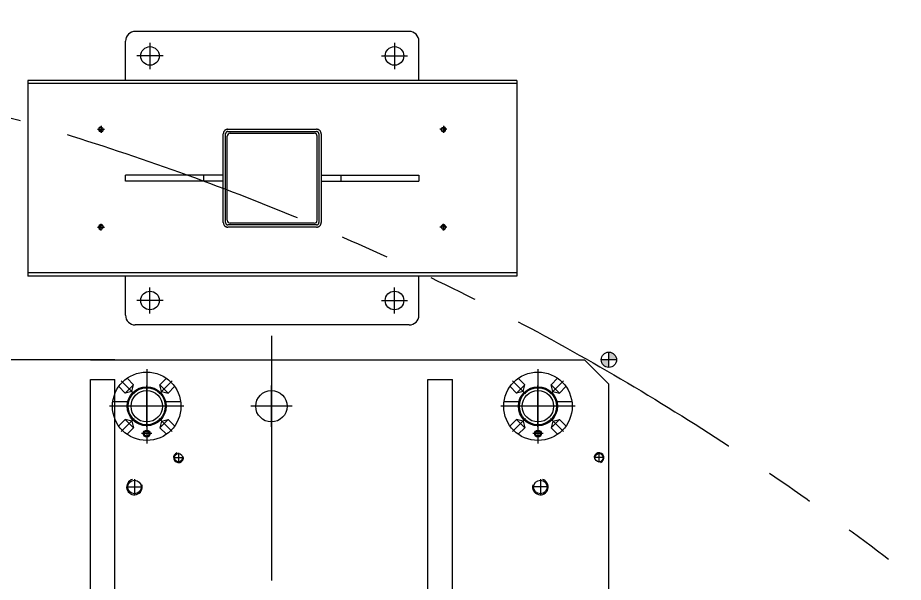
# Model space of a CAD drawing. Header units: millimetres. Extents: x 10462777 to 22643323, y 453826 to 1389191.
# Drawn here: x 11302479 to 11303384, y 599838 to 600415 of the extents above; entities that cross this region are included whole.
import ezdxf

# ---------------------------------------------------------------- set-up
doc = ezdxf.new("R2010")
doc.units = ezdxf.units.MM
doc.header["$LTSCALE"] = 200
doc.header["$MEASUREMENT"] = 0
for name, pattern in [('CENTER', [2, 1.25, -0.25, 0.25, -0.25]), ('HIDDEN', [3.75, 2.5, -1.25]), ('PHANTOM', [2.5, 1.25, -0.25, 0.25, -0.25, 0.25, -0.25])]:
    doc.linetypes.add(name, pattern=pattern)
doc.layers.get('0').update_dxf_attribs({"linetype": 'CONTINUOUS'})
for name, color, linetype in [('BOM-UDEF', 3, 'CONTINUOUS'), ('C', 1, 'CENTER'), ('CENTER', 1, 'CONTINUOUS'), ('CL', 3, 'CONTINUOUS'), ('DIM', 4, 'CONTINUOUS'), ('DR1509-006-300-001', 7, 'CONTINUOUS'), ('HL', 2, 'HIDDEN'), ('THIN', 3, 'CONTINUOUS')]:
    doc.layers.add(name, color=color, linetype=linetype)
doc.layers.add('FL', color=3, linetype='CONTINUOUS', lineweight=25)
doc.layers.add('LAYOUT', color=8, linetype='CONTINUOUS', lineweight=25)

# ---------------------------------------------------------------- blocks, each defined once
blk = doc.blocks.new('A$C7DA30AB0')
at = {"layer": 'LAYOUT', "color": 6, "linetype": 'PHANTOM'}
blk.add_circle((3030.45, 3025.99, 0), 2693.02, dxfattribs=at)
blk = doc.blocks.new('A$C6C23034D')
for centre, radius in [((38, 38), 35), ((38, 38), 18.92), ((66, 38), 3.5), ((66, 38), 2.46)]:
    blk.add_circle(centre, radius)
at = {"layer": 'CL', "ltscale": 0.5}
for p, q in [((38, 76), (38, 0)), ((0, 38), (76, 38))]:
    blk.add_line(p, q, dxfattribs=at)
at = {"layer": 'CL'}
for p, q in [((25.33, 50.67), (12.04, 63.96)), ((50.67, 50.67), (63.96, 63.96)), ((55.3, 38), (65.7, 38)), ((66, 43.2), (66, 32.8)), ((25.33, 25.33), (12.04, 12.04)), ((50.67, 25.33), (63.96, 12.04))]:
    blk.add_line(p, q, dxfattribs=at)
at = {"layer": 'FL'}
for centre, radius in [((38, 38), 19.92), ((66, 38), 3)]:
    blk.add_circle(centre, radius, dxfattribs=at)
at = {"layer": 'HL', "ltscale": 0.5}
for p, q in [((33, 56.24), (33, 72.64)), ((24.56, 59.92), (17.92, 66.56)), ((51.43, 59.92), (58.08, 66.56)), ((16.08, 51.43), (9.44, 58.08)), ((24.56, 59.92), (16.08, 51.43)), ((22.87, 53.13), (24.56, 59.92)), ((59.92, 51.43), (51.43, 59.92)), ((53.13, 53.13), (51.43, 59.92)), ((59.92, 51.43), (66.56, 58.08)), ((22.87, 53.13), (16.08, 51.43)), ((53.13, 53.13), (59.92, 51.43)), ((16.08, 24.56), (9.44, 17.92)), ((16.08, 24.56), (24.56, 16.08)), ((22.87, 22.87), (16.08, 24.56)), ((22.87, 22.87), (24.56, 16.08)), ((33, 3.36), (33, 19.76)), ((51.43, 16.08), (59.92, 24.56)), ((53.13, 22.87), (51.43, 16.08)), ((53.13, 22.87), (59.92, 24.56)), ((59.92, 24.56), (66.56, 17.92)), ((24.56, 16.08), (17.92, 9.44)), ((51.43, 16.08), (58.08, 9.44))]:
    blk.add_line(p, q, dxfattribs=at)
blk = doc.blocks.new('A$C7E5E2769')
at = {"layer": 'DIM'}
h = blk.add_hatch(color=256, dxfattribs=at)
h.paths.add_polyline_path([(24.445, 817.857, 0.4142136), (16.587, 810), (24.445, 810)])
h.paths.add_polyline_path([(32.302, 810), (24.445, 810), (24.445, 802.143, 0.4142136)])
for p, q in [((24.445, 785), (49.445, 810)), ((1219.445, 810), (49.445, 810)), ((24.445, 280), (24.445, 785)), ((24.445, 625), (24.445, 650)), ((24.445, 305), (24.445, 15))]:
    blk.add_line(p, q)
for centre in [(71.945, 737.5), (71.945, 465), (71.945, 337.5)]:
    blk.add_circle(centre, 16)
at = {"layer": 'C'}
blk.add_line((0, 465), (1271.468, 465), dxfattribs=at)
at = {"layer": 'CENTER'}
for p, q in [((129.445, 800), (119.445, 800)), ((124.445, 805), (124.445, 795)), ((154.445, 748), (154.445, 732)), ((146.445, 740), (162.445, 740)), ((124.445, 365), (124.445, 375)), ((119.445, 370), (129.445, 370)), ((154.445, 317), (154.445, 333)), ((146.445, 325), (162.445, 325))]:
    blk.add_line(p, q, dxfattribs=at)
at = {"layer": 'CL'}
for p, q in [((71.945, 758.7), (71.945, 716.3)), ((93.145, 737.5), (50.745, 737.5)), ((71.945, 486.2), (71.945, 443.8)), ((93.145, 465), (50.745, 465)), ((71.945, 358.7), (71.945, 316.3)), ((93.145, 337.5), (50.745, 337.5))]:
    blk.add_line(p, q, dxfattribs=at)
at = {"layer": 'DIM'}
for p, q in [((24.445, 817.857), (24.445, 802.143)), ((32.302, 810), (16.587, 810))]:
    blk.add_line(p, q, dxfattribs=at)
blk.add_circle((24.445, 810), 7.857, dxfattribs=at)
at = {"layer": 'DR1509-006-300-001'}
for centre, radius in [((124.445, 800), 4.188), ((154.445, 740), 6.917), ((124.445, 370), 4.188), ((154.445, 325), 6.917)]:
    blk.add_circle(centre, radius, dxfattribs=at)
at = {"layer": 'HL'}
for p, q in [((44.445, 625), (44.445, 650)), ((1224.445, 650), (44.445, 650)), ((1224.445, 625), (44.445, 625)), ((44.445, 280), (44.445, 305)), ((1224.445, 305), (44.445, 305)), ((1224.445, 280), (44.445, 280))]:
    blk.add_line(p, q, dxfattribs=at)
at = {"layer": 'THIN'}
for centre, radius, start, end in [((124.445, 800), 5, 15, 285), ((154.445, 740), 8, 255, 165), ((124.445, 370), 5, 195, 105), ((154.445, 325), 8, 195, 105)]:
    blk.add_arc(centre, radius, start, end, dxfattribs=at)
at = {"layer": 'DR1509-006-300-001'}
for p in [(33.945, 699.5), (33.945, 299.5)]:
    blk.add_blockref('A$C6C23034D', p, dxfattribs=at)
blk = doc.blocks.new('HS_BOM', base_point=(-55.53, -107.5))
at = {"layer": 'BOM-UDEF'}
blk.add_circle((-55.53, -107.5), 0.25, dxfattribs=at)
blk = doc.blocks.new('A$C25297E0E')
at = {"ltscale": 2}
for p, q in [((10, 300), (290, 300)), ((10, 300), (290, 300)), ((0, 290), (0, 250)), ((0, 290), (0, 250)), ((300, 290), (300, 250)), ((300, 290), (300, 250)), ((0, 50), (0, 10)), ((0, 50), (0, 10)), ((300, 50), (300, 10)), ((300, 50), (300, 10)), ((10, 0), (290, 0)), ((10, 0), (290, 0))]:
    blk.add_line(p, q, dxfattribs=at)
for centre in [(25, 275), (25, 275), (275, 275), (275, 275), (25, 25), (25, 25), (275, 25), (275, 25)]:
    blk.add_circle(centre, 9.5, dxfattribs=at)
for centre, start, end in [((10, 290), 90, 180), ((10, 290), 90, 180), ((290, 290), 0, 90), ((290, 290), 0, 90), ((10, 10), 180, 270), ((10, 10), 180, 270), ((290, 10), 270, 0), ((290, 10), 270, 0)]:
    blk.add_arc(centre, 10, start, end, dxfattribs=at)
at = {"layer": 'CL', "ltscale": 2}
for p, q in [((25, 288.4), (25, 261.6)), ((25, 288.4), (25, 261.6)), ((275, 288.4), (275, 261.6)), ((275, 288.4), (275, 261.6)), ((38.4, 275), (11.6, 275)), ((38.4, 275), (11.6, 275)), ((261.6, 275), (288.4, 275)), ((261.6, 275), (288.4, 275)), ((25, 11.6), (25, 38.4)), ((25, 11.6), (25, 38.4)), ((275, 11.6), (275, 38.4)), ((275, 11.6), (275, 38.4)), ((38.4, 25), (11.6, 25)), ((38.4, 25), (11.6, 25)), ((261.6, 25), (288.4, 25)), ((261.6, 25), (288.4, 25))]:
    blk.add_line(p, q, dxfattribs=at)
blk = doc.blocks.new('A$C564D0377')
at = {"ltscale": 2}
for p, q in [((0, 50), (0, 250)), ((0, 250), (500, 250)), ((500, 50), (500, 250)), ((204, 193), (204, 107)), ((207, 196), (293, 196)), ((296, 193), (296, 107)), ((293, 104), (207, 104)), ((0, 50), (500, 50))]:
    blk.add_line(p, q, dxfattribs=at)
for centre in [(75, 200), (425, 200), (75, 100), (425, 100)]:
    blk.add_circle(centre, 2.07, dxfattribs=at)
for centre, start, end in [((207, 193), 90, 180), ((293, 193), 0, 90), ((207, 107), 180, 270), ((293, 107), 270, 0)]:
    blk.add_arc(centre, 3, start, end, dxfattribs=at)
at = {"layer": 'CL', "ltscale": 2}
for p, q in [((71.5, 200), (78.5, 200)), ((75, 203.5), (75, 196.5)), ((428.5, 200), (421.5, 200)), ((425, 203.5), (425, 196.5)), ((71.5, 100), (78.5, 100)), ((75, 96.5), (75, 103.5)), ((428.5, 100), (421.5, 100)), ((425, 96.5), (425, 103.5))]:
    blk.add_line(p, q, dxfattribs=at)
at = {"layer": 'FL', "ltscale": 2}
for centre, start, end in [((75, 200), 90, 0), ((425, 200), 180, 90), ((75, 100), 0, 270), ((425, 100), 270, 180)]:
    blk.add_arc(centre, 2.5, start, end, dxfattribs=at)
at = {"layer": 'HL', "ltscale": 2}
for p, q in [((0, 246.8), (500, 246.8)), ((204.6, 200), (295.4, 200)), ((200, 104.6), (200, 195.4)), ((202.3, 104.6), (202.3, 195.4)), ((204.6, 197.7), (295.4, 197.7)), ((297.7, 195.4), (297.7, 104.6)), ((300, 195.4), (300, 104.6)), ((200, 153), (100, 153)), ((100, 147), (100, 153)), ((200, 147), (100, 147)), ((180, 147), (180, 153)), ((200, 147), (200, 153)), ((300, 153), (400, 153)), ((300, 153), (300, 147)), ((300, 147), (400, 147)), ((320, 153), (320, 147)), ((400, 153), (400, 147)), ((295.4, 102.3), (204.6, 102.3)), ((295.4, 100), (204.6, 100)), ((0, 53.2), (500, 53.2))]:
    blk.add_line(p, q, dxfattribs=at)
for centre, radius, start, end in [((204.6, 195.4), 4.6, 90, 180), ((295.4, 195.4), 4.6, 0, 90), ((204.6, 195.4), 2.3, 90, 180), ((295.4, 195.4), 2.3, 0, 90), ((204.6, 104.6), 4.6, 180, 270), ((204.6, 104.6), 2.3, 180, 270), ((295.4, 104.6), 4.6, 270, 0), ((295.4, 104.6), 2.3, 270, 0)]:
    blk.add_arc(centre, radius, start, end, dxfattribs=at)
at = {"ltscale": 2}
blk.add_blockref('A$C25297E0E', (100, 0), dxfattribs=at)
at = {"ltscale": 2, "xscale": -1}
for p, rotation in [((73.9, 199.4), 90), ((426.1, 100.6), 270)]:
    blk.add_blockref('HS_BOM', p, dxfattribs=dict(at, rotation=rotation))
at = {"ltscale": 2}
for p, rotation in [((426.1, 199.4), 270), ((73.9, 100.6), 90)]:
    blk.add_blockref('HS_BOM', p, dxfattribs=dict(at, rotation=rotation))

msp = doc.modelspace()

# ---------------------------------------------------------------- block references
at = {"ltscale": 10, "rotation": 180}
for name, p in [('A$C7DA30AB0', (11304764.24811, 600747.76955, 0)), ('A$C564D0377', (11302989.21448, 600400.77472))]:
    msp.add_blockref(name, p, dxfattribs=at)

# ---------------------------------------------------------------- next in the draw order: block references
at = {"ltscale": 10, "rotation": 270}
msp.add_blockref('A$C7E5E2769', (11302273.38071, 600089.6727, 0), dxfattribs=at)

doc.saveas('drawing.dxf')
